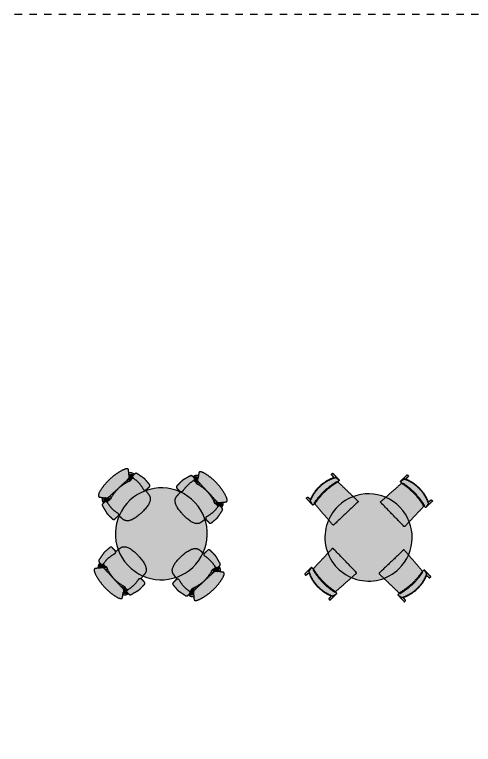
# Model space of a CAD drawing. Header units: metres. Extents: x -17 to 580, y -130 to 19.
# Drawn here: x 316.08 to 322.31, y -15.58 to -5.66 of the extents above; entities that cross this region are included whole.
import ezdxf

# ---------------------------------------------------------------- set-up
doc = ezdxf.new("R2010")
doc.units = ezdxf.units.M
for name, pattern in [('Dash Line_3', [0.002905, 0.001937, -0.000968375]), ('Style Black Lines_3', [0]), ('Style Border  Fill_3', [0]), ('Style Border  Fill_5', [0])]:
    doc.linetypes.add(name, pattern=pattern)
for name, color, linetype, true_color in [('Imported blocks', 7, 'Continuous', 0x7a8bf7), ('Page Layout', 7, 'Continuous', 0xe0e0e0), ('Walls', 7, 'Continuous', 0xc7c7c7)]:
    doc.layers.add(name, color=color, linetype=linetype, true_color=true_color)

# ---------------------------------------------------------------- blocks, each defined once
blk = doc.blocks.new('Lizz')
at = {"layer": 'Imported blocks', "transparency": 33554483}
h = blk.add_hatch(color=256, dxfattribs=at)
edge = h.paths.add_edge_path(flags=0)
edge.add_spline(control_points=[(0.536, 0.5366), (0.5378, 0.5609), (0.5396, 0.5853)], knot_values=[0, 0, 0, 1, 1, 1], degree=2, periodic=0)
edge.add_spline(control_points=[(0.5396, 0.5853), (0.5399, 0.5899), (0.5446, 0.5899)], knot_values=[0, 0, 0, 1, 1, 1], degree=2, periodic=0)
edge.add_spline(control_points=[(0.5446, 0.5899), (0.5523, 0.5899), (0.5601, 0.5899)], knot_values=[0, 0, 0, 1, 1, 1], degree=2, periodic=0)
edge.add_spline(control_points=[(0.5601, 0.5899), (0.5651, 0.5899), (0.5651, 0.5849)], knot_values=[0, 0, 0, 1, 1, 1], degree=2, periodic=0)
edge.add_spline(control_points=[(0.5651, 0.5849), (0.5651, 0.5224), (0.5651, 0.46)], knot_values=[0, 0, 0, 1, 1, 1], degree=2, periodic=0)
edge.add_spline(control_points=[(0.5651, 0.46), (0.5651, 0.4596), (0.5648, 0.4593)], knot_values=[0, 0, 0, 1, 1, 1], degree=2, periodic=0)
edge.add_spline(control_points=[(0.5648, 0.4593), (0.5645, 0.459), (0.5641, 0.459)], knot_values=[0, 0, 0, 1, 1, 1], degree=2, periodic=0)
edge.add_spline(control_points=[(0.5641, 0.459), (0.5519, 0.459), (0.5398, 0.459)], knot_values=[0, 0, 0, 1, 1, 1], degree=2, periodic=0)
edge.add_spline(control_points=[(0.5398, 0.459), (0.5376, 0.459), (0.5361, 0.4574)], knot_values=[0, 0, 0, 1, 1, 1], degree=2, periodic=0)
edge.add_spline(control_points=[(0.5361, 0.4574), (0.5347, 0.4559), (0.5348, 0.4537)], knot_values=[0, 0, 0, 1, 1, 1], degree=2, periodic=0)
edge.add_spline(control_points=[(0.5348, 0.4537), (0.5436, 0.2671), (0.5524, 0.0804)], knot_values=[0, 0, 0, 1, 1, 1], degree=2, periodic=0)
edge.add_spline(control_points=[(0.5524, 0.0804), (0.5526, 0.0762), (0.5496, 0.0731)], knot_values=[0, 0, 0, 1, 1, 1], degree=2, periodic=0)
edge.add_spline(control_points=[(0.5496, 0.0731), (0.5466, 0.07), (0.5424, 0.07)], knot_values=[0, 0, 0, 1, 1, 1], degree=2, periodic=0)
edge.add_spline(control_points=[(0.5424, 0.07), (0.3176, 0.07), (0.0928, 0.07)], knot_values=[0, 0, 0, 1, 1, 1], degree=2, periodic=0)
edge.add_spline(control_points=[(0.0928, 0.07), (0.0885, 0.07), (0.0855, 0.0731)], knot_values=[0, 0, 0, 1, 1, 1], degree=2, periodic=0)
edge.add_spline(control_points=[(0.0855, 0.0731), (0.0825, 0.0762), (0.0827, 0.0804)], knot_values=[0, 0, 0, 1, 1, 1], degree=2, periodic=0)
edge.add_spline(control_points=[(0.0827, 0.0804), (0.0915, 0.2671), (0.1003, 0.4537)], knot_values=[0, 0, 0, 1, 1, 1], degree=2, periodic=0)
edge.add_spline(control_points=[(0.1003, 0.4537), (0.1004, 0.4559), (0.099, 0.4574)], knot_values=[0, 0, 0, 1, 1, 1], degree=2, periodic=0)
edge.add_spline(control_points=[(0.099, 0.4574), (0.0975, 0.459), (0.0954, 0.459)], knot_values=[0, 0, 0, 1, 1, 1], degree=2, periodic=0)
edge.add_spline(control_points=[(0.0954, 0.459), (0.0832, 0.459), (0.071, 0.459)], knot_values=[0, 0, 0, 1, 1, 1], degree=2, periodic=0)
edge.add_spline(control_points=[(0.071, 0.459), (0.0706, 0.459), (0.0703, 0.4593)], knot_values=[0, 0, 0, 1, 1, 1], degree=2, periodic=0)
edge.add_spline(control_points=[(0.0703, 0.4593), (0.07, 0.4596), (0.07, 0.46)], knot_values=[0, 0, 0, 1, 1, 1], degree=2, periodic=0)
edge.add_spline(control_points=[(0.07, 0.46), (0.07, 0.5224), (0.07, 0.5849)], knot_values=[0, 0, 0, 1, 1, 1], degree=2, periodic=0)
edge.add_spline(control_points=[(0.07, 0.5849), (0.07, 0.5899), (0.075, 0.5899)], knot_values=[0, 0, 0, 1, 1, 1], degree=2, periodic=0)
edge.add_spline(control_points=[(0.075, 0.5899), (0.0828, 0.5899), (0.0905, 0.5899)], knot_values=[0, 0, 0, 1, 1, 1], degree=2, periodic=0)
edge.add_spline(control_points=[(0.0905, 0.5899), (0.0952, 0.5899), (0.0955, 0.5853)], knot_values=[0, 0, 0, 1, 1, 1], degree=2, periodic=0)
edge.add_spline(control_points=[(0.0955, 0.5853), (0.0973, 0.5609), (0.0991, 0.5366)], knot_values=[0, 0, 0, 1, 1, 1], degree=2, periodic=0)
edge.add_spline(control_points=[(0.0991, 0.5366), (0.2033, 0.5833), (0.3176, 0.5833)], knot_values=[0, 0, 0, 1, 1, 1], degree=2, periodic=0)
edge.add_spline(control_points=[(0.3176, 0.5833), (0.4318, 0.5833), (0.536, 0.5366)], knot_values=[0, 0, 0, 1, 1, 1], degree=2, periodic=0)
h = blk.add_hatch(color=256, dxfattribs=at)
edge = h.paths.add_edge_path(flags=0)
edge.add_spline(control_points=[(0.5278, 0.4564), (0.4239, 0.4799), (0.3176, 0.4799)], knot_values=[0, 0, 0, 1, 1, 1], degree=2, periodic=0)
edge.add_spline(control_points=[(0.3176, 0.4799), (0.2112, 0.4799), (0.1073, 0.4564)], knot_values=[0, 0, 0, 1, 1, 1], degree=2, periodic=0)
edge.add_spline(control_points=[(0.1073, 0.4564), (0.1073, 0.4601), (0.1072, 0.4639)], knot_values=[0, 0, 0, 1, 1, 1], degree=2, periodic=0)
edge.add_spline(control_points=[(0.1072, 0.4639), (0.1069, 0.4683), (0.1111, 0.4692)], knot_values=[0, 0, 0, 1, 1, 1], degree=2, periodic=0)
edge.add_spline(control_points=[(0.1111, 0.4692), (0.2132, 0.4919), (0.3176, 0.4919)], knot_values=[0, 0, 0, 1, 1, 1], degree=2, periodic=0)
edge.add_spline(control_points=[(0.3176, 0.4919), (0.422, 0.4919), (0.524, 0.4692)], knot_values=[0, 0, 0, 1, 1, 1], degree=2, periodic=0)
edge.add_spline(control_points=[(0.524, 0.4692), (0.5282, 0.4683), (0.5279, 0.4639)], knot_values=[0, 0, 0, 1, 1, 1], degree=2, periodic=0)
edge.add_spline(control_points=[(0.5279, 0.4639), (0.5278, 0.4601), (0.5278, 0.4564)], knot_values=[0, 0, 0, 1, 1, 1], degree=2, periodic=0)
at = {"layer": 'Imported blocks', "linetype": 'Style Black Lines_3'}
for points in [[(0.0821, 0.519), (0.0822, 0.5267)], [(0.0848, 0.5298), (0.0848, 0.5225)], [(0.5503, 0.5298), (0.5503, 0.5225)], [(0.553, 0.519), (0.5529, 0.5267)]]:
    blk.add_lwpolyline(points, dxfattribs=at)
at = {"layer": 'Imported blocks'}
for points in [[(0.07, 0.5849), (0.07, 0.5899), (0.075, 0.5899)], [(0.07, 0.46), (0.07, 0.5224), (0.07, 0.5849)], [(0.07, 0.4605), (0.076, 0.4897), (0.0821, 0.519)], [(0.075, 0.5899), (0.0828, 0.5899), (0.0905, 0.5899)], [(0.0821, 0.519), (0.0826, 0.5214), (0.0848, 0.5225)], [(0.0848, 0.5225), (0.1949, 0.5765), (0.3176, 0.5765)], [(0.0905, 0.5899), (0.0952, 0.5899), (0.0955, 0.5853)], [(0.0955, 0.5853), (0.0973, 0.5609), (0.0991, 0.5366)], [(0.0991, 0.5366), (0.2033, 0.5833), (0.3176, 0.5833)], [(0.3176, 0.5833), (0.4318, 0.5833), (0.536, 0.5366)], [(0.3176, 0.5765), (0.4402, 0.5765), (0.5503, 0.5225)], [(0.536, 0.5366), (0.5378, 0.5609), (0.5396, 0.5853)], [(0.5396, 0.5853), (0.5399, 0.5899), (0.5446, 0.5899)], [(0.5446, 0.5899), (0.5523, 0.5899), (0.5601, 0.5899)], [(0.5503, 0.5225), (0.5525, 0.5214), (0.553, 0.519)], [(0.553, 0.519), (0.5591, 0.4897), (0.5651, 0.4605)], [(0.5601, 0.5899), (0.5651, 0.5899), (0.5651, 0.5849)], [(0.5651, 0.5849), (0.5651, 0.5224), (0.5651, 0.46)], [(0.0703, 0.4593), (0.07, 0.4596), (0.07, 0.46)], [(0.071, 0.459), (0.0706, 0.459), (0.0703, 0.4593)], [(0.0954, 0.459), (0.0832, 0.459), (0.071, 0.459)], [(0.0827, 0.0804), (0.0915, 0.2671), (0.1003, 0.4537)], [(0.099, 0.4574), (0.0975, 0.459), (0.0954, 0.459)], [(0.1003, 0.4537), (0.1004, 0.4559), (0.099, 0.4574)], [(0.1072, 0.4639), (0.1069, 0.4683), (0.1111, 0.4692)], [(0.1073, 0.4564), (0.1073, 0.4601), (0.1072, 0.4639)], [(0.3176, 0.4799), (0.2112, 0.4799), (0.1073, 0.4564)], [(0.1111, 0.4692), (0.2132, 0.4919), (0.3176, 0.4919)], [(0.3176, 0.4919), (0.422, 0.4919), (0.524, 0.4692)], [(0.5278, 0.4564), (0.4239, 0.4799), (0.3176, 0.4799)], [(0.524, 0.4692), (0.5282, 0.4683), (0.5279, 0.4639)], [(0.5279, 0.4639), (0.5278, 0.4601), (0.5278, 0.4564)], [(0.5361, 0.4574), (0.5347, 0.4559), (0.5348, 0.4537)], [(0.5348, 0.4537), (0.5436, 0.2671), (0.5524, 0.0804)], [(0.5398, 0.459), (0.5376, 0.459), (0.5361, 0.4574)], [(0.5641, 0.459), (0.5519, 0.459), (0.5398, 0.459)], [(0.5648, 0.4593), (0.5645, 0.459), (0.5641, 0.459)], [(0.5651, 0.46), (0.5651, 0.4596), (0.5648, 0.4593)], [(0.0855, 0.0731), (0.0825, 0.0762), (0.0827, 0.0804)], [(0.0928, 0.07), (0.0885, 0.07), (0.0855, 0.0731)], [(0.5424, 0.07), (0.3176, 0.07), (0.0928, 0.07)], [(0.5496, 0.0731), (0.5466, 0.07), (0.5424, 0.07)], [(0.5524, 0.0804), (0.5526, 0.0762), (0.5496, 0.0731)]]:
    blk.add_open_spline(points, degree=2, dxfattribs=at)
blk = doc.blocks.new('Table')
at = {"layer": 'Imported blocks', "transparency": 33554483}
h = blk.add_hatch(color=256, dxfattribs=at)
edge = h.paths.add_edge_path(flags=0)
edge.add_arc((0, 0), 0.5931, 0, 180)
edge.add_arc((0, 0), 0.5931, 180, 360)
edge.add_line((0.5931, 0), (0.5931, 0))
at = {"layer": 'Imported blocks', "linetype": 'Style Border  Fill_5'}
blk.add_lwpolyline([(0.5931, 0, 1), (-0.5931, 0, 1), (0.5931, 0)], format="xyb", close=True, dxfattribs=at)
blk = doc.blocks.new('Table_1')
at = {"layer": 'Imported blocks'}
for name, p in [('Lizz', (-0.3176, 0.38)), ('Table', (0, 0))]:
    blk.add_blockref(name, p, dxfattribs=at)
at = {"layer": 'Imported blocks', "rotation": 89.35620523920444}
blk.add_blockref('Lizz', (-0.3835, -0.3133), dxfattribs=at)
at = {"layer": 'Imported blocks'}
for p, xscale, rotation in [((0.3764, -0.3218), -1.000000000000001, 269.3562052392044), ((-0.3176, -0.38), -1, 180)]:
    blk.add_blockref('Lizz', p, dxfattribs=dict(at, xscale=xscale, rotation=rotation))
blk = doc.blocks.new('Aeron II')
at = {"layer": 'Imported blocks', "transparency": 33554483}
h = blk.add_hatch(color=256, dxfattribs=at)
edge = h.paths.add_edge_path(flags=0)
edge.add_spline(control_points=[(0.6598, 0.2669), (0.6869, 0.2669), (0.7141, 0.2669)], knot_values=[0, 0, 0, 1, 1, 1], degree=2, periodic=0)
edge.add_spline(control_points=[(0.7141, 0.2669), (0.7389, 0.2669), (0.7401, 0.2917)], knot_values=[0, 0, 0, 1, 1, 1], degree=2, periodic=0)
edge.add_spline(control_points=[(0.7401, 0.2917), (0.7422, 0.3317), (0.7442, 0.3717)], knot_values=[0, 0, 0, 1, 1, 1], degree=2, periodic=0)
edge.add_spline(control_points=[(0.7442, 0.3717), (0.7454, 0.3942), (0.7402, 0.416)], knot_values=[0, 0, 0, 1, 1, 1], degree=2, periodic=0)
edge.add_spline(control_points=[(0.7402, 0.416), (0.7288, 0.4638), (0.7174, 0.5116)], knot_values=[0, 0, 0, 1, 1, 1], degree=2, periodic=0)
edge.add_spline(control_points=[(0.7174, 0.5116), (0.7128, 0.5312), (0.6926, 0.5316)], knot_values=[0, 0, 0, 1, 1, 1], degree=2, periodic=0)
edge.add_spline(control_points=[(0.6926, 0.5316), (0.6865, 0.5318), (0.6803, 0.5319)], knot_values=[0, 0, 0, 1, 1, 1], degree=2, periodic=0)
edge.add_spline(control_points=[(0.6803, 0.5319), (0.6772, 0.5736), (0.6427, 0.5973)], knot_values=[0, 0, 0, 1, 1, 1], degree=2, periodic=0)
edge.add_spline(control_points=[(0.6427, 0.5973), (0.6553, 0.6137), (0.6679, 0.6301)], knot_values=[0, 0, 0, 1, 1, 1], degree=2, periodic=0)
edge.add_spline(control_points=[(0.6679, 0.6301), (0.6829, 0.6565), (0.6069, 0.681)], knot_values=[0, 0, 0, 1, 1, 1], degree=2, periodic=0)
edge.add_spline(control_points=[(0.6069, 0.681), (0.5037, 0.7099), (0.3964, 0.7096)], knot_values=[0, 0, 0, 1, 1, 1], degree=2, periodic=0)
edge.add_spline(control_points=[(0.3964, 0.7096), (0.2892, 0.7099), (0.1859, 0.681)], knot_values=[0, 0, 0, 1, 1, 1], degree=2, periodic=0)
edge.add_spline(control_points=[(0.1859, 0.681), (0.1099, 0.6565), (0.125, 0.6301)], knot_values=[0, 0, 0, 1, 1, 1], degree=2, periodic=0)
edge.add_spline(control_points=[(0.125, 0.6301), (0.1375, 0.6137), (0.1501, 0.5973)], knot_values=[0, 0, 0, 1, 1, 1], degree=2, periodic=0)
edge.add_spline(control_points=[(0.1501, 0.5973), (0.1156, 0.5736), (0.1125, 0.5319)], knot_values=[0, 0, 0, 1, 1, 1], degree=2, periodic=0)
edge.add_spline(control_points=[(0.1125, 0.5319), (0.1064, 0.5318), (0.1002, 0.5316)], knot_values=[0, 0, 0, 1, 1, 1], degree=2, periodic=0)
edge.add_spline(control_points=[(0.1002, 0.5316), (0.0801, 0.5312), (0.0754, 0.5116)], knot_values=[0, 0, 0, 1, 1, 1], degree=2, periodic=0)
edge.add_spline(control_points=[(0.0754, 0.5116), (0.0641, 0.4638), (0.0527, 0.416)], knot_values=[0, 0, 0, 1, 1, 1], degree=2, periodic=0)
edge.add_spline(control_points=[(0.0527, 0.416), (0.0475, 0.3942), (0.0486, 0.3717)], knot_values=[0, 0, 0, 1, 1, 1], degree=2, periodic=0)
edge.add_spline(control_points=[(0.0486, 0.3717), (0.0507, 0.3317), (0.0527, 0.2917)], knot_values=[0, 0, 0, 1, 1, 1], degree=2, periodic=0)
edge.add_spline(control_points=[(0.0527, 0.2917), (0.054, 0.2669), (0.0788, 0.2669)], knot_values=[0, 0, 0, 1, 1, 1], degree=2, periodic=0)
edge.add_spline(control_points=[(0.0788, 0.2669), (0.1059, 0.2669), (0.1331, 0.2669)], knot_values=[0, 0, 0, 1, 1, 1], degree=2, periodic=0)
edge.add_line((0.1331, 0.2669), (0.6598, 0.2669))
h = blk.add_hatch(color=256, dxfattribs=at)
edge = h.paths.add_edge_path(flags=0)
edge.add_spline(control_points=[(0.2026, 0.5057), (0.208, 0.5048), (0.2134, 0.5052)], knot_values=[0, 0, 0, 1, 1, 1], degree=2, periodic=0)
edge.add_spline(control_points=[(0.2134, 0.5052), (0.2118, 0.5227), (0.2102, 0.5403)], knot_values=[0, 0, 0, 1, 1, 1], degree=2, periodic=0)
edge.add_spline(control_points=[(0.2102, 0.5403), (0.1927, 0.5403), (0.1808, 0.5575)], knot_values=[0, 0, 0, 1, 1, 1], degree=2, periodic=0)
edge.add_spline(control_points=[(0.1808, 0.5575), (0.1758, 0.564), (0.1708, 0.5705)], knot_values=[0, 0, 0, 1, 1, 1], degree=2, periodic=0)
edge.add_spline(control_points=[(0.1708, 0.5705), (0.1541, 0.5716), (0.1419, 0.5602)], knot_values=[0, 0, 0, 1, 1, 1], degree=2, periodic=0)
edge.add_spline(control_points=[(0.1419, 0.5602), (0.1297, 0.5489), (0.1297, 0.5322)], knot_values=[0, 0, 0, 1, 1, 1], degree=2, periodic=0)
edge.add_spline(control_points=[(0.1297, 0.5322), (0.1542, 0.5307), (0.1548, 0.5062)], knot_values=[0, 0, 0, 1, 1, 1], degree=2, periodic=0)
edge.add_spline(control_points=[(0.1548, 0.5062), (0.1788, 0.5151), (0.2026, 0.5057)], knot_values=[0, 0, 0, 1, 1, 1], degree=2, periodic=0)
h = blk.add_hatch(color=256, dxfattribs=at)
edge = h.paths.add_edge_path(flags=0)
edge.add_spline(control_points=[(0.5551, 0.5136), (0.4572, 0.5392), (0.3964, 0.5392)], knot_values=[0, 0, 0, 1, 1, 1], degree=2, periodic=0)
edge.add_spline(control_points=[(0.3964, 0.5392), (0.3356, 0.5392), (0.2377, 0.5136)], knot_values=[0, 0, 0, 1, 1, 1], degree=2, periodic=0)
edge.add_spline(control_points=[(0.2377, 0.5136), (0.2385, 0.5269), (0.2393, 0.5403)], knot_values=[0, 0, 0, 1, 1, 1], degree=2, periodic=0)
edge.add_spline(control_points=[(0.2393, 0.5403), (0.3964, 0.5402), (0.5536, 0.5402)], knot_values=[0, 0, 0, 1, 1, 1], degree=2, periodic=0)
edge.add_spline(control_points=[(0.5536, 0.5402), (0.5544, 0.5269), (0.5551, 0.5136)], knot_values=[0, 0, 0, 1, 1, 1], degree=2, periodic=0)
h = blk.add_hatch(color=256, dxfattribs=at)
edge = h.paths.add_edge_path(flags=0)
edge.add_spline(control_points=[(0.638, 0.5062), (0.614, 0.5151), (0.5903, 0.5057)], knot_values=[0, 0, 0, 1, 1, 1], degree=2, periodic=0)
edge.add_spline(control_points=[(0.5903, 0.5057), (0.5849, 0.5048), (0.5795, 0.5052)], knot_values=[0, 0, 0, 1, 1, 1], degree=2, periodic=0)
edge.add_spline(control_points=[(0.5795, 0.5052), (0.5811, 0.5227), (0.5827, 0.5403)], knot_values=[0, 0, 0, 1, 1, 1], degree=2, periodic=0)
edge.add_spline(control_points=[(0.5827, 0.5403), (0.6001, 0.5403), (0.6121, 0.5575)], knot_values=[0, 0, 0, 1, 1, 1], degree=2, periodic=0)
edge.add_spline(control_points=[(0.6121, 0.5575), (0.6171, 0.564), (0.6221, 0.5705)], knot_values=[0, 0, 0, 1, 1, 1], degree=2, periodic=0)
edge.add_spline(control_points=[(0.6221, 0.5705), (0.6387, 0.5716), (0.6509, 0.5602)], knot_values=[0, 0, 0, 1, 1, 1], degree=2, periodic=0)
edge.add_spline(control_points=[(0.6509, 0.5602), (0.6631, 0.5489), (0.6632, 0.5322)], knot_values=[0, 0, 0, 1, 1, 1], degree=2, periodic=0)
edge.add_spline(control_points=[(0.6632, 0.5322), (0.6387, 0.5307), (0.638, 0.5062)], knot_values=[0, 0, 0, 1, 1, 1], degree=2, periodic=0)
h = blk.add_hatch(color=256, dxfattribs=at)
edge = h.paths.add_edge_path(flags=0)
edge.add_spline(control_points=[(0.7141, 0.2669), (0.6869, 0.2669), (0.6598, 0.2669)], knot_values=[0, 0, 0, 1, 1, 1], degree=2, periodic=0)
edge.add_spline(control_points=[(0.6598, 0.2669), (0.6534, 0.2669), (0.6477, 0.2699)], knot_values=[0, 0, 0, 1, 1, 1], degree=2, periodic=0)
edge.add_spline(control_points=[(0.6477, 0.2699), (0.6432, 0.2338), (0.6398, 0.1977)], knot_values=[0, 0, 0, 1, 1, 1], degree=2, periodic=0)
edge.add_spline(control_points=[(0.6398, 0.1977), (0.6324, 0.0827), (0.3964, 0.0827)], knot_values=[0, 0, 0, 1, 1, 1], degree=2, periodic=0)
edge.add_spline(control_points=[(0.3964, 0.0827), (0.1605, 0.0827), (0.1531, 0.1977)], knot_values=[0, 0, 0, 1, 1, 1], degree=2, periodic=0)
edge.add_spline(control_points=[(0.1531, 0.1977), (0.1497, 0.2338), (0.1451, 0.2699)], knot_values=[0, 0, 0, 1, 1, 1], degree=2, periodic=0)
edge.add_spline(control_points=[(0.1451, 0.2699), (0.1395, 0.2669), (0.1331, 0.2669)], knot_values=[0, 0, 0, 1, 1, 1], degree=2, periodic=0)
edge.add_spline(control_points=[(0.1331, 0.2669), (0.1059, 0.2669), (0.0788, 0.2669)], knot_values=[0, 0, 0, 1, 1, 1], degree=2, periodic=0)
edge.add_line((0.0788, 0.2669), (0.7141, 0.2669))
at = {"layer": 'Imported blocks'}
for points in [[(0.3964, 0.7096), (0.2892, 0.7099), (0.1859, 0.681)], [(0.6069, 0.681), (0.5037, 0.7099), (0.3964, 0.7096)], [(0.1501, 0.5973), (0.1156, 0.5736), (0.1125, 0.5319)], [(0.1859, 0.681), (0.1099, 0.6565), (0.125, 0.6301)], [(0.125, 0.6301), (0.1375, 0.6137), (0.1501, 0.5973)], [(0.1501, 0.5973), (0.1604, 0.5839), (0.1708, 0.5705)], [(0.6679, 0.6301), (0.6829, 0.6565), (0.6069, 0.681)], [(0.6221, 0.5705), (0.6324, 0.5839), (0.6427, 0.5973)], [(0.6427, 0.5973), (0.6553, 0.6137), (0.6679, 0.6301)], [(0.6803, 0.5319), (0.6772, 0.5736), (0.6427, 0.5973)], [(0.0754, 0.5116), (0.0641, 0.4638), (0.0527, 0.416)], [(0.1002, 0.5316), (0.0801, 0.5312), (0.0754, 0.5116)], [(0.1125, 0.5319), (0.1064, 0.5318), (0.1002, 0.5316)], [(0.1125, 0.5319), (0.1204, 0.5321), (0.1284, 0.5323)], [(0.1284, 0.5323), (0.129, 0.5323), (0.1297, 0.5322)], [(0.1419, 0.5602), (0.1297, 0.5489), (0.1297, 0.5322)], [(0.1297, 0.5322), (0.1542, 0.5307), (0.1548, 0.5062)], [(0.1708, 0.5705), (0.1541, 0.5716), (0.1419, 0.5602)], [(0.1542, 0.4997), (0.133, 0.3984), (0.1587, 0.2981)], [(0.1548, 0.5062), (0.1549, 0.5029), (0.1542, 0.4997)], [(0.1548, 0.5062), (0.1788, 0.5151), (0.2026, 0.5057)], [(0.1808, 0.5575), (0.1758, 0.564), (0.1708, 0.5705)], [(0.2102, 0.5403), (0.1927, 0.5403), (0.1808, 0.5575)], [(0.2026, 0.5057), (0.208, 0.5048), (0.2134, 0.5052)], [(0.2134, 0.5052), (0.2118, 0.5227), (0.2102, 0.5403)], [(0.2393, 0.5403), (0.2247, 0.5403), (0.2102, 0.5403)], [(0.2377, 0.5136), (0.2267, 0.506), (0.2134, 0.5052)], [(0.2377, 0.5136), (0.2385, 0.5269), (0.2393, 0.5403)], [(0.3964, 0.5392), (0.3356, 0.5392), (0.2377, 0.5136)], [(0.2393, 0.5403), (0.3964, 0.5402), (0.5536, 0.5402)], [(0.5551, 0.5136), (0.4572, 0.5392), (0.3964, 0.5392)], [(0.5827, 0.5403), (0.5681, 0.5402), (0.5536, 0.5402)], [(0.5536, 0.5402), (0.5544, 0.5269), (0.5551, 0.5136)], [(0.5795, 0.5052), (0.5662, 0.506), (0.5551, 0.5136)], [(0.5795, 0.5052), (0.5811, 0.5227), (0.5827, 0.5403)], [(0.5903, 0.5057), (0.5849, 0.5048), (0.5795, 0.5052)], [(0.5827, 0.5403), (0.6001, 0.5403), (0.6121, 0.5575)], [(0.638, 0.5062), (0.614, 0.5151), (0.5903, 0.5057)], [(0.6121, 0.5575), (0.6171, 0.564), (0.6221, 0.5705)], [(0.6221, 0.5705), (0.6387, 0.5716), (0.6509, 0.5602)], [(0.6386, 0.4997), (0.6598, 0.3984), (0.6342, 0.2981)], [(0.6632, 0.5322), (0.6387, 0.5307), (0.638, 0.5062)], [(0.638, 0.5062), (0.6379, 0.5029), (0.6386, 0.4997)], [(0.6509, 0.5602), (0.6631, 0.5489), (0.6632, 0.5322)], [(0.6645, 0.5323), (0.6638, 0.5323), (0.6632, 0.5322)], [(0.6803, 0.5319), (0.6724, 0.5321), (0.6645, 0.5323)], [(0.6926, 0.5316), (0.6865, 0.5318), (0.6803, 0.5319)], [(0.7174, 0.5116), (0.7128, 0.5312), (0.6926, 0.5316)], [(0.7402, 0.416), (0.7288, 0.4638), (0.7174, 0.5116)], [(0.0527, 0.416), (0.0475, 0.3942), (0.0486, 0.3717)], [(0.7442, 0.3717), (0.7454, 0.3942), (0.7402, 0.416)], [(0.0486, 0.3717), (0.0507, 0.3317), (0.0527, 0.2917)], [(0.1587, 0.2981), (0.1625, 0.2789), (0.1451, 0.2699)], [(0.6342, 0.2981), (0.6303, 0.2789), (0.6477, 0.2699)], [(0.7401, 0.2917), (0.7422, 0.3317), (0.7442, 0.3717)], [(0.0527, 0.2917), (0.054, 0.2669), (0.0788, 0.2669)], [(0.0788, 0.2669), (0.1059, 0.2669), (0.1331, 0.2669)], [(0.1331, 0.2669), (0.1059, 0.2669), (0.0788, 0.2669)], [(0.1451, 0.2699), (0.1395, 0.2669), (0.1331, 0.2669)], [(0.1531, 0.1977), (0.1497, 0.2338), (0.1451, 0.2699)], [(0.6477, 0.2699), (0.6432, 0.2338), (0.6398, 0.1977)], [(0.6598, 0.2669), (0.6534, 0.2669), (0.6477, 0.2699)], [(0.6598, 0.2669), (0.6869, 0.2669), (0.7141, 0.2669)], [(0.7141, 0.2669), (0.6869, 0.2669), (0.6598, 0.2669)], [(0.7141, 0.2669), (0.7389, 0.2669), (0.7401, 0.2917)], [(0.3964, 0.0827), (0.1605, 0.0827), (0.1531, 0.1977)], [(0.6398, 0.1977), (0.6324, 0.0827), (0.3964, 0.0827)]]:
    blk.add_open_spline(points, degree=2, dxfattribs=at)
blk = doc.blocks.new('Dining table basic round L')
at = {"layer": 'Imported blocks', "transparency": 33554483}
h = blk.add_hatch(color=256, dxfattribs=at)
edge = h.paths.add_edge_path(flags=0)
edge.add_arc((-0.0312, -0.0193), 0.6246, 0, 180)
edge.add_arc((-0.0312, -0.0193), 0.6246, 180, 360)
edge.add_line((0.5934, -0.0193), (0.5934, -0.0193))
at = {"layer": 'Imported blocks', "linetype": 'Style Border  Fill_3'}
blk.add_lwpolyline([(0.5934, -0.0193, 1), (-0.6558, -0.0193, 1), (0.5934, -0.0193)], format="xyb", close=True, dxfattribs=at)
at = {"layer": 'Imported blocks'}
blk.add_blockref('Aeron II', (-0.4316, 0.2916), dxfattribs=at)
for p, rotation in [((-0.3798, -0.4194), 90), ((0.2794, 0.3657), 270), ((0.3535, -0.3457), 180)]:
    blk.add_blockref('Aeron II', p, dxfattribs=dict(at, rotation=rotation))

msp = doc.modelspace()

# ---------------------------------------------------------------- linework, layer by layer
at = {"layer": 'Page Layout', "linetype": 'Dash Line_3'}
msp.add_lwpolyline([(284.8552402, -57.0313191), (357.5816362, -57.0313191), (357.5816362, -5.6551738), (284.8552402, -5.6551738), (284.8552402, -57.0313191)], close=True, dxfattribs=at)

# ---------------------------------------------------------------- block references
at = {"layer": 'Walls'}
for name, p, rotation in [('Dining table basic round L', (318.0837931, -12.6787479), 42.97486196778738), ('Table_1', (320.8893025, -12.7636857), 314.0681677469516)]:
    msp.add_blockref(name, p, dxfattribs=dict(at, rotation=rotation))

doc.saveas('drawing.dxf')
